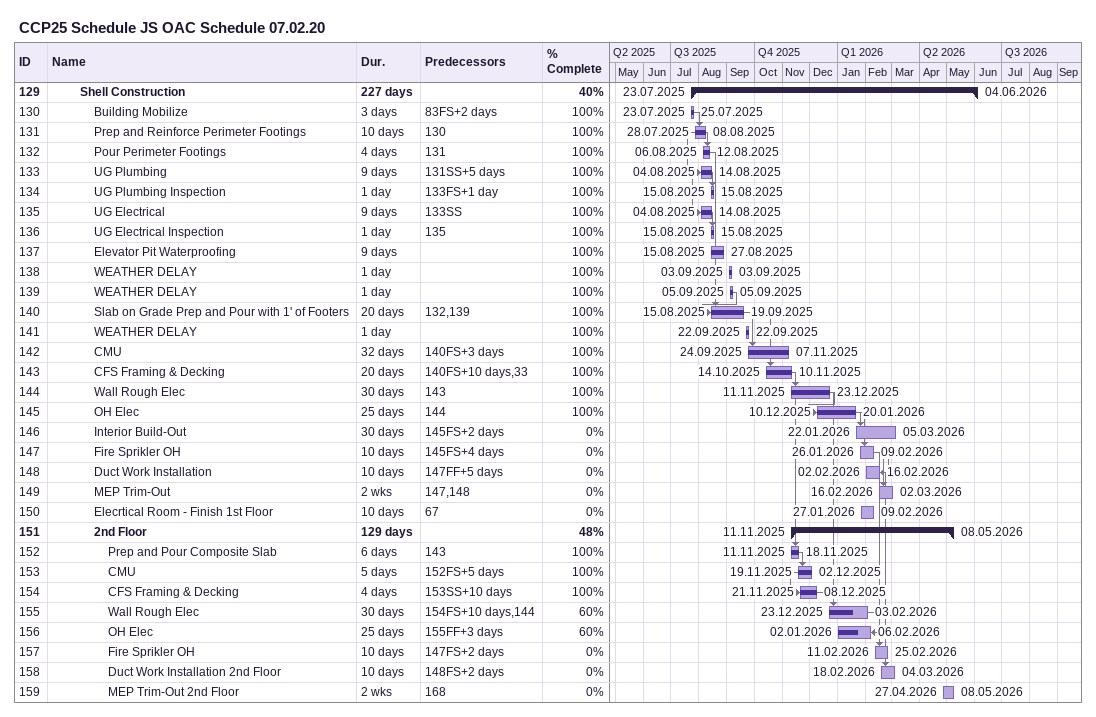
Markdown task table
CCP25 Schedule JS OAC Schedule 07.02.20

| ID | Level | Task | Duration | Start | Finish | Predecessors | % complete |
|---|---|---|---|---|---|---|---|
| 129 | 3 | **Shell Construction** | 227d | 2025-07-23 | 2026-06-04 |  | 40 |
| 130 | 4 | Building Mobilize | 3d | 2025-07-23 | 2025-07-25 | 83FS+2d | 100 |
| 131 | 4 | Prep and Reinforce Perimeter Footings | 10d | 2025-07-28 | 2025-08-08 | 130 | 100 |
| 132 | 4 | Pour Perimeter Footings | 4d | 2025-08-06 | 2025-08-12 | 131 | 100 |
| 133 | 4 | UG Plumbing | 9d | 2025-08-04 | 2025-08-14 | 131SS+5d | 100 |
| 134 | 4 | UG Plumbing Inspection | 1d | 2025-08-15 | 2025-08-15 | 133FS+1d | 100 |
| 135 | 4 | UG Electrical | 9d | 2025-08-04 | 2025-08-14 | 133SS | 100 |
| 136 | 4 | UG Electrical Inspection | 1d | 2025-08-15 | 2025-08-15 | 135 | 100 |
| 137 | 4 | Elevator Pit Waterproofing | 9d | 2025-08-15 | 2025-08-27 |  | 100 |
| 138 | 4 | WEATHER DELAY | 1d | 2025-09-03 | 2025-09-03 |  | 100 |
| 139 | 4 | WEATHER DELAY | 1d | 2025-09-05 | 2025-09-05 |  | 100 |
| 140 | 4 | Slab on Grade Prep and Pour with 1' of Footers | 20d | 2025-08-15 | 2025-09-19 | 132, 139 | 100 |
| 141 | 4 | WEATHER DELAY | 1d | 2025-09-22 | 2025-09-22 |  | 100 |
| 142 | 4 | CMU | 32d | 2025-09-24 | 2025-11-07 | 140FS+3d | 100 |
| 143 | 4 | CFS Framing & Decking | 20d | 2025-10-14 | 2025-11-10 | 140FS+10d, 33 | 100 |
| 144 | 4 | Wall Rough Elec | 30d | 2025-11-11 | 2025-12-23 | 143 | 100 |
| 145 | 4 | OH Elec | 25d | 2025-12-10 | 2026-01-20 | 144 | 100 |
| 146 | 4 | Interior Build-Out | 30d | 2026-01-22 | 2026-03-05 | 145FS+2d | 0 |
| 147 | 4 | Fire Sprikler OH | 10d | 2026-01-26 | 2026-02-09 | 145FS+4d | 0 |
| 148 | 4 | Duct Work Installation | 10d | 2026-02-02 | 2026-02-16 | 147FF+5d | 0 |
| 149 | 4 | MEP Trim-Out | 2w | 2026-02-16 | 2026-03-02 | 147, 148 | 0 |
| 150 | 4 | Elecrtical Room - Finish 1st Floor | 10d | 2026-01-27 | 2026-02-09 | 67 | 0 |
| 151 | 4 | **2nd Floor** | 129d | 2025-11-11 | 2026-05-08 |  | 48 |
| 152 | 5 | Prep and Pour Composite Slab | 6d | 2025-11-11 | 2025-11-18 | 143 | 100 |
| 153 | 5 | CMU | 5d | 2025-11-19 | 2025-12-02 | 152FS+5d | 100 |
| 154 | 5 | CFS Framing & Decking | 4d | 2025-11-21 | 2025-12-08 | 153SS+10d | 100 |
| 155 | 5 | Wall Rough Elec | 30d | 2025-12-23 | 2026-02-03 | 154FS+10d, 144 | 60 |
| 156 | 5 | OH Elec | 25d | 2026-01-02 | 2026-02-06 | 155FF+3d | 60 |
| 157 | 5 | Fire Sprikler OH | 10d | 2026-02-11 | 2026-02-25 | 147FS+2d | 0 |
| 158 | 5 | Duct Work Installation 2nd Floor | 10d | 2026-02-18 | 2026-03-04 | 148FS+2d | 0 |
| 159 | 5 | MEP Trim-Out 2nd Floor | 2w | 2026-04-27 | 2026-05-08 | 168 | 0 |
